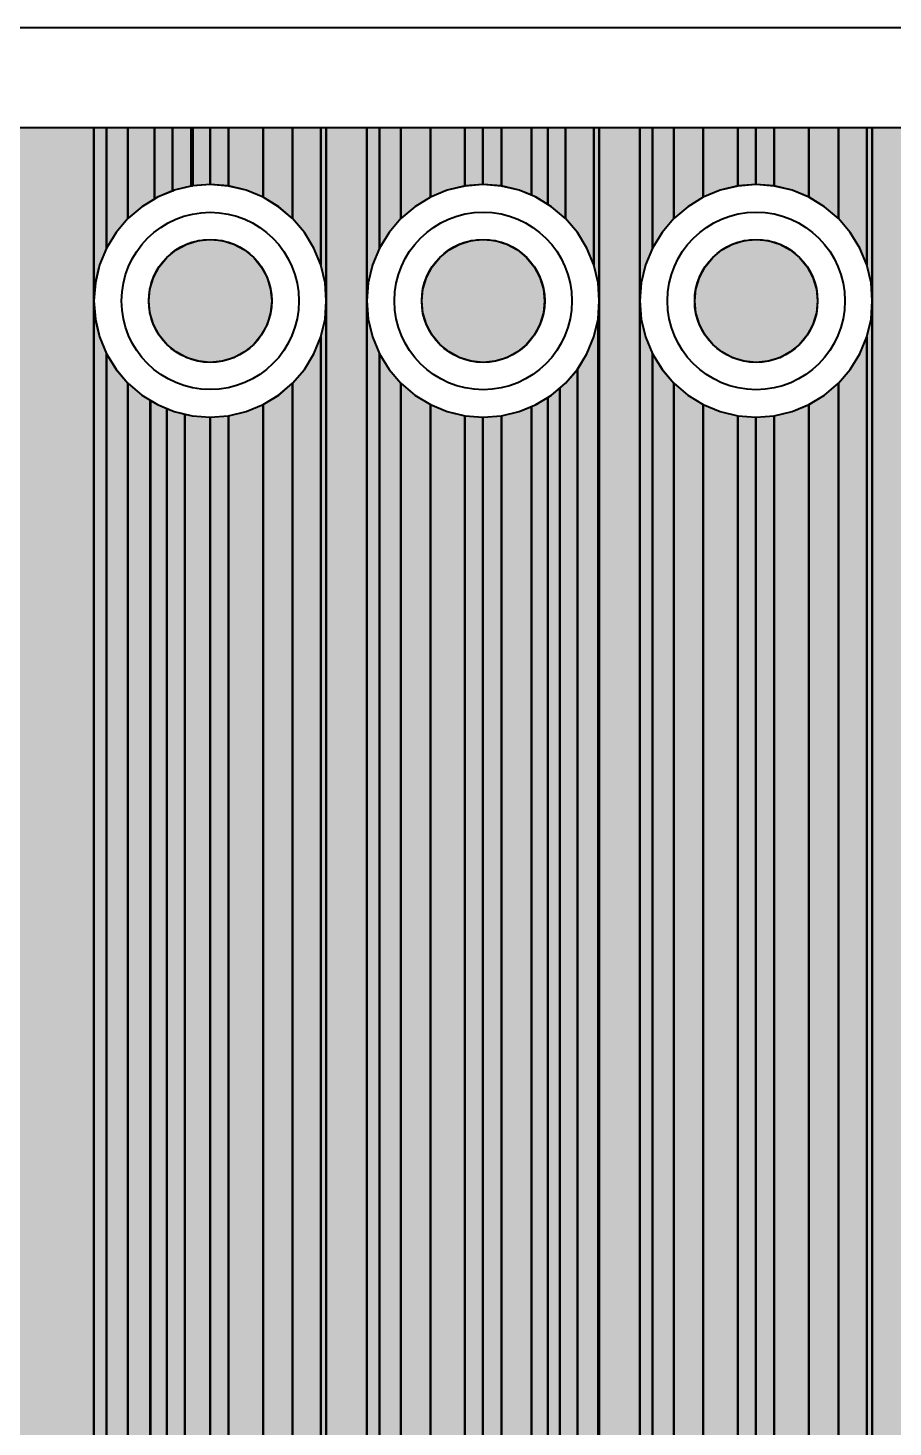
# Model space of a CAD drawing. Header units: millimetres. Extents: x 3 to 111, y 3 to 56.
# Drawn here: x 59.86 to 67.91, y 43 to 56.02 of the extents above; entities that cross this region are included whole.
import ezdxf

# ---------------------------------------------------------------- set-up
doc = ezdxf.new("R2010")
doc.units = ezdxf.units.MM
for name, color, linetype in [('bottom_copper', 7, 'Continuous'), ('bottom_silk', 7, 'Continuous'), ('drill_plated', 7, 'Continuous'), ('outline', 7, 'Continuous'), ('top_copper', 7, 'Continuous'), ('top_silk', 7, 'Continuous')]:
    doc.layers.add(name, color=color, linetype=linetype)

# ---------------------------------------------------------------- blocks, each defined once
blk = doc.blocks.new('Block18705')
at = {"layer": 'bottom_copper', "lineweight": 40}
for points in [[(0, 50.8895), (-0.1694, 50.9028), (-0.1711, 50.9027), (-0.1711, 51.435), (0, 51.435), (0, 50.8895)], [(0.3222, 50.7848), (0.1652, 50.8498), (0, 50.8895), (0, 51.435), (0.3222, 51.435), (0.3222, 50.7848)], [(0.5963, 50.5857), (0.4671, 50.696), (0.3222, 50.7848), (0.3222, 51.435), (0.5963, 51.435), (0.5963, 50.5857)], [(0.8604, 50.1546), (0.7954, 50.3116), (0.7066, 50.4565), (0.5963, 50.5857), (0.5963, 51.435), (0.8604, 51.435), (0.8604, 50.1546)], [(0.9101, 49.82), (0.9001, 49.9894), (0.8604, 50.1546), (0.8604, 51.435), (0.9101, 51.435), (0.9101, 49.82)], [(1.2878, 0), (0.9101, 0), (0.9101, 51.435), (1.2878, 51.435), (1.2878, 0)], [(0.9101, 0), (0.8604, 0), (0.8604, 49.4854), (0.9001, 49.6506), (0.9101, 49.82), (0.9101, 0)], [(0.8604, 0), (0.5963, 0), (0.5963, 49.0543), (0.7066, 49.1835), (0.7954, 49.3284), (0.8604, 49.4854), (0.8604, 0)], [(0.5963, 0), (0.3222, 0), (0.3222, 48.8552), (0.4671, 48.944), (0.5963, 49.0543), (0.5963, 0)], [(0.3222, 0), (0, 0), (0, 48.7505), (0.1652, 48.7902), (0.3222, 48.8552), (0.3222, 0)], [(0, 0), (-0.1711, 0), (-0.1711, 48.7373), (-0.1694, 48.7372), (0, 48.7505), (0, 0)]]:
    blk.add_hatch(color=7, dxfattribs=at).paths.add_polyline_path(points, flags=0)
at = {"layer": 'bottom_copper', "color": 7, "lineweight": 40}
for points in [[(0, 50.8895), (-0.1694, 50.9028), (-0.1711, 50.9027), (-0.1711, 51.435), (0, 51.435), (0, 50.8895)], [(0.3222, 50.7848), (0.1652, 50.8498), (0, 50.8895), (0, 51.435), (0.3222, 51.435), (0.3222, 50.7848)], [(0.5963, 50.5857), (0.4671, 50.696), (0.3222, 50.7848), (0.3222, 51.435), (0.5963, 51.435), (0.5963, 50.5857)], [(0.8604, 50.1546), (0.7954, 50.3116), (0.7066, 50.4565), (0.5963, 50.5857), (0.5963, 51.435), (0.8604, 51.435), (0.8604, 50.1546)], [(0.9101, 49.82), (0.9001, 49.9894), (0.8604, 50.1546), (0.8604, 51.435), (0.9101, 51.435), (0.9101, 49.82)], [(1.2878, 0), (0.9101, 0), (0.9101, 51.435), (1.2878, 51.435), (1.2878, 0)], [(0.9101, 0), (0.8604, 0), (0.8604, 49.4854), (0.9001, 49.6506), (0.9101, 49.82), (0.9101, 0)], [(0.8604, 0), (0.5963, 0), (0.5963, 49.0543), (0.7066, 49.1835), (0.7954, 49.3284), (0.8604, 49.4854), (0.8604, 0)], [(0.5963, 0), (0.3222, 0), (0.3222, 48.8552), (0.4671, 48.944), (0.5963, 49.0543), (0.5963, 0)], [(0.3222, 0), (0, 0), (0, 48.7505), (0.1652, 48.7902), (0.3222, 48.8552), (0.3222, 0)], [(0, 0), (-0.1711, 0), (-0.1711, 48.7373), (-0.1694, 48.7372), (0, 48.7505), (0, 0)]]:
    blk.add_lwpolyline(points, close=True, dxfattribs=at)
blk = doc.blocks.new('Block19108')
at = {"layer": 'bottom_copper', "lineweight": 40}
for points in [[(0, 50.889), (-0.169, 50.903), (-0.171, 50.903), (-0.171, 51.435), (0, 51.435), (0, 50.889)], [(0.279, 50.803), (0.165, 50.85), (0, 50.889), (0, 51.435), (0.279, 51.435), (0.279, 50.803)], [(0.431, 50.718), (0.322, 50.785), (0.279, 50.803), (0.279, 51.435), (0.431, 51.435), (0.431, 50.718)], [(0.596, 50.586), (0.467, 50.696), (0.431, 50.718), (0.431, 51.435), (0.596, 51.435), (0.596, 50.586)], [(0.86, 50.155), (0.795, 50.312), (0.707, 50.457), (0.596, 50.586), (0.596, 51.435), (0.86, 51.435), (0.86, 50.155)], [(0.91, 49.82), (0.9, 49.989), (0.86, 50.155), (0.86, 51.435), (0.91, 51.435), (0.91, 49.82)], [(1.288, 0), (0.91, 0), (0.91, 51.435), (1.288, 51.435), (1.288, 0)], [(1.406, 50.312), (1.341, 50.155), (1.301, 49.989), (1.288, 49.82), (1.288, 51.435), (1.406, 51.435), (1.406, 50.312)], [(1.605, 50.586), (1.495, 50.457), (1.406, 50.312), (1.406, 51.435), (1.605, 51.435), (1.605, 50.586)], [(1.879, 50.785), (1.734, 50.696), (1.605, 50.586), (1.605, 51.435), (1.879, 51.435), (1.879, 50.785)], [(2.201, 50.889), (2.036, 50.85), (1.879, 50.785), (1.879, 51.435), (2.201, 51.435), (2.201, 50.889)], [(2.369, 50.903), (2.201, 50.889), (2.201, 51.435), (2.369, 51.435), (2.369, 50.903)], [(0.91, 0), (0.9, 0), (0.9, 49.651), (0.91, 49.82), (0.91, 0)], [(1.406, 0), (1.288, 0), (1.288, 49.82), (1.301, 49.651), (1.341, 49.485), (1.406, 49.328), (1.406, 0)], [(0.9, 0), (0.707, 0), (0.707, 49.184), (0.795, 49.328), (0.86, 49.485), (0.9, 49.651), (0.9, 0)], [(1.605, 0), (1.406, 0), (1.406, 49.328), (1.495, 49.184), (1.605, 49.054), (1.605, 0)], [(0.707, 0), (0.543, 0), (0.543, 49.009), (0.596, 49.054), (0.707, 49.184), (0.707, 0)], [(0.543, 3.505), (0.538, 3.565), (0.524, 3.623), (0.501, 3.679), (0.47, 3.73), (0.431, 3.775), (0.431, 48.922), (0.467, 48.944), (0.543, 49.009), (0.543, 3.505)], [(1.879, 0), (1.605, 0), (1.605, 49.054), (1.734, 48.944), (1.879, 48.855), (1.879, 0)], [(0.279, 3.869), (0.22, 3.882), (0.161, 3.887), (0.146, 3.886), (0, 3.886), (0, 48.751), (0.165, 48.79), (0.279, 48.837), (0.279, 3.869)], [(0.431, 3.775), (0.385, 3.814), (0.334, 3.845), (0.279, 3.869), (0.279, 48.837), (0.322, 48.855), (0.431, 48.922), (0.431, 3.775)], [(2.201, 0), (1.879, 0), (1.879, 48.855), (2.036, 48.79), (2.201, 48.751), (2.201, 0)], [(0, 3.886), (-0.171, 3.886), (-0.171, 48.737), (-0.169, 48.737), (0, 48.751), (0, 3.886)], [(2.369, 0), (2.201, 0), (2.201, 48.751), (2.369, 48.737), (2.369, 0)]]:
    blk.add_hatch(color=7, dxfattribs=at).paths.add_polyline_path(points, flags=0)
at = {"layer": 'bottom_copper', "color": 7, "lineweight": 40}
for points in [[(0, 50.889), (-0.169, 50.903), (-0.171, 50.903), (-0.171, 51.435), (0, 51.435), (0, 50.889)], [(0.279, 50.803), (0.165, 50.85), (0, 50.889), (0, 51.435), (0.279, 51.435), (0.279, 50.803)], [(0.431, 50.718), (0.322, 50.785), (0.279, 50.803), (0.279, 51.435), (0.431, 51.435), (0.431, 50.718)], [(0.596, 50.586), (0.467, 50.696), (0.431, 50.718), (0.431, 51.435), (0.596, 51.435), (0.596, 50.586)], [(0.86, 50.155), (0.795, 50.312), (0.707, 50.457), (0.596, 50.586), (0.596, 51.435), (0.86, 51.435), (0.86, 50.155)], [(0.91, 49.82), (0.9, 49.989), (0.86, 50.155), (0.86, 51.435), (0.91, 51.435), (0.91, 49.82)], [(1.288, 0), (0.91, 0), (0.91, 51.435), (1.288, 51.435), (1.288, 0)], [(1.406, 50.312), (1.341, 50.155), (1.301, 49.989), (1.288, 49.82), (1.288, 51.435), (1.406, 51.435), (1.406, 50.312)], [(1.605, 50.586), (1.495, 50.457), (1.406, 50.312), (1.406, 51.435), (1.605, 51.435), (1.605, 50.586)], [(1.879, 50.785), (1.734, 50.696), (1.605, 50.586), (1.605, 51.435), (1.879, 51.435), (1.879, 50.785)], [(2.201, 50.889), (2.036, 50.85), (1.879, 50.785), (1.879, 51.435), (2.201, 51.435), (2.201, 50.889)], [(2.369, 50.903), (2.201, 50.889), (2.201, 51.435), (2.369, 51.435), (2.369, 50.903)], [(0.91, 0), (0.9, 0), (0.9, 49.651), (0.91, 49.82), (0.91, 0)], [(1.406, 0), (1.288, 0), (1.288, 49.82), (1.301, 49.651), (1.341, 49.485), (1.406, 49.328), (1.406, 0)], [(0.9, 0), (0.707, 0), (0.707, 49.184), (0.795, 49.328), (0.86, 49.485), (0.9, 49.651), (0.9, 0)], [(1.605, 0), (1.406, 0), (1.406, 49.328), (1.495, 49.184), (1.605, 49.054), (1.605, 0)], [(0.707, 0), (0.543, 0), (0.543, 49.009), (0.596, 49.054), (0.707, 49.184), (0.707, 0)], [(0.543, 3.505), (0.538, 3.565), (0.524, 3.623), (0.501, 3.679), (0.47, 3.73), (0.431, 3.775), (0.431, 48.922), (0.467, 48.944), (0.543, 49.009), (0.543, 3.505)], [(1.879, 0), (1.605, 0), (1.605, 49.054), (1.734, 48.944), (1.879, 48.855), (1.879, 0)], [(0.279, 3.869), (0.22, 3.882), (0.161, 3.887), (0.146, 3.886), (0, 3.886), (0, 48.751), (0.165, 48.79), (0.279, 48.837), (0.279, 3.869)], [(0.431, 3.775), (0.385, 3.814), (0.334, 3.845), (0.279, 3.869), (0.279, 48.837), (0.322, 48.855), (0.431, 48.922), (0.431, 3.775)], [(2.201, 0), (1.879, 0), (1.879, 48.855), (2.036, 48.79), (2.201, 48.751), (2.201, 0)], [(0, 3.886), (-0.171, 3.886), (-0.171, 48.737), (-0.169, 48.737), (0, 48.751), (0, 3.886)], [(2.369, 0), (2.201, 0), (2.201, 48.751), (2.369, 48.737), (2.369, 0)]]:
    blk.add_lwpolyline(points, close=True, dxfattribs=at)
blk = doc.blocks.new('Block19367')
at = {"layer": 'bottom_copper', "lineweight": 40}
for points in [[(0, 47.0035), (-0.1694, 47.0168), (-0.1711, 47.0167), (-0.1711, 47.549), (0, 47.549), (0, 47.0035)], [(0.3222, 46.8988), (0.1652, 46.9638), (0, 47.0035), (0, 47.549), (0.3222, 47.549), (0.3222, 46.8988)], [(0.5963, 46.6997), (0.4671, 46.81), (0.3222, 46.8988), (0.3222, 47.549), (0.5963, 47.549), (0.5963, 46.6997)], [(0.8604, 46.2686), (0.7954, 46.4256), (0.7066, 46.5705), (0.5963, 46.6997), (0.5963, 47.549), (0.8604, 47.549), (0.8604, 46.2686)], [(0.9101, 45.934), (0.9001, 46.1034), (0.8604, 46.2686), (0.8604, 47.549), (0.9101, 47.549), (0.9101, 45.934)], [(1.2878, 0), (0.9101, 0), (0.9101, 47.549), (1.2878, 47.549), (1.2878, 0)], [(1.4058, 46.4256), (1.3408, 46.2686), (1.3011, 46.1034), (1.2878, 45.934), (1.2878, 47.549), (1.4058, 47.549), (1.4058, 46.4256)], [(1.6049, 46.6997), (1.4946, 46.5705), (1.4058, 46.4256), (1.4058, 47.549), (1.6049, 47.549), (1.6049, 46.6997)], [(1.879, 46.8988), (1.7341, 46.81), (1.6049, 46.6997), (1.6049, 47.549), (1.879, 47.549), (1.879, 46.8988)], [(2.2012, 47.0035), (2.036, 46.9638), (1.879, 46.8988), (1.879, 47.549), (2.2012, 47.549), (2.2012, 47.0035)], [(2.3689, 47.0167), (2.2012, 47.0035), (2.2012, 47.549), (2.3689, 47.549), (2.3689, 47.0167)], [(0.9101, 0), (0.8604, 0), (0.8604, 45.5994), (0.9001, 45.7646), (0.9101, 45.934), (0.9101, 0)], [(1.4058, 0), (1.2878, 0), (1.2878, 45.934), (1.3011, 45.7646), (1.3408, 45.5994), (1.4058, 45.4424), (1.4058, 0)], [(0.8604, 0), (0.5963, 0), (0.5963, 45.1683), (0.7066, 45.2975), (0.7954, 45.4424), (0.8604, 45.5994), (0.8604, 0)], [(1.6049, 0), (1.4058, 0), (1.4058, 45.4424), (1.4946, 45.2975), (1.6049, 45.1683), (1.6049, 0)], [(0.5963, 0), (0.3222, 0), (0.3222, 44.9692), (0.4671, 45.058), (0.5963, 45.1683), (0.5963, 0)], [(1.879, 0), (1.6049, 0), (1.6049, 45.1683), (1.7341, 45.058), (1.879, 44.9692), (1.879, 0)], [(0.3222, 0), (0, 0), (0, 44.8645), (0.1652, 44.9042), (0.3222, 44.9692), (0.3222, 0)], [(2.2012, 0), (1.879, 0), (1.879, 44.9692), (2.036, 44.9042), (2.2012, 44.8645), (2.2012, 0)], [(0, 0), (-0.1711, 0), (-0.1711, 44.8513), (-0.1694, 44.8512), (0, 44.8645), (0, 0)], [(2.3689, 0), (2.2012, 0), (2.2012, 44.8645), (2.3689, 44.8513), (2.3689, 0)]]:
    blk.add_hatch(color=7, dxfattribs=at).paths.add_polyline_path(points, flags=0)
at = {"layer": 'bottom_copper', "color": 7, "lineweight": 40}
for points in [[(0, 47.0035), (-0.1694, 47.0168), (-0.1711, 47.0167), (-0.1711, 47.549), (0, 47.549), (0, 47.0035)], [(0.3222, 46.8988), (0.1652, 46.9638), (0, 47.0035), (0, 47.549), (0.3222, 47.549), (0.3222, 46.8988)], [(0.5963, 46.6997), (0.4671, 46.81), (0.3222, 46.8988), (0.3222, 47.549), (0.5963, 47.549), (0.5963, 46.6997)], [(0.8604, 46.2686), (0.7954, 46.4256), (0.7066, 46.5705), (0.5963, 46.6997), (0.5963, 47.549), (0.8604, 47.549), (0.8604, 46.2686)], [(0.9101, 45.934), (0.9001, 46.1034), (0.8604, 46.2686), (0.8604, 47.549), (0.9101, 47.549), (0.9101, 45.934)], [(1.2878, 0), (0.9101, 0), (0.9101, 47.549), (1.2878, 47.549), (1.2878, 0)], [(1.4058, 46.4256), (1.3408, 46.2686), (1.3011, 46.1034), (1.2878, 45.934), (1.2878, 47.549), (1.4058, 47.549), (1.4058, 46.4256)], [(1.6049, 46.6997), (1.4946, 46.5705), (1.4058, 46.4256), (1.4058, 47.549), (1.6049, 47.549), (1.6049, 46.6997)], [(1.879, 46.8988), (1.7341, 46.81), (1.6049, 46.6997), (1.6049, 47.549), (1.879, 47.549), (1.879, 46.8988)], [(2.2012, 47.0035), (2.036, 46.9638), (1.879, 46.8988), (1.879, 47.549), (2.2012, 47.549), (2.2012, 47.0035)], [(2.3689, 47.0167), (2.2012, 47.0035), (2.2012, 47.549), (2.3689, 47.549), (2.3689, 47.0167)], [(0.9101, 0), (0.8604, 0), (0.8604, 45.5994), (0.9001, 45.7646), (0.9101, 45.934), (0.9101, 0)], [(1.4058, 0), (1.2878, 0), (1.2878, 45.934), (1.3011, 45.7646), (1.3408, 45.5994), (1.4058, 45.4424), (1.4058, 0)], [(0.8604, 0), (0.5963, 0), (0.5963, 45.1683), (0.7066, 45.2975), (0.7954, 45.4424), (0.8604, 45.5994), (0.8604, 0)], [(1.6049, 0), (1.4058, 0), (1.4058, 45.4424), (1.4946, 45.2975), (1.6049, 45.1683), (1.6049, 0)], [(0.5963, 0), (0.3222, 0), (0.3222, 44.9692), (0.4671, 45.058), (0.5963, 45.1683), (0.5963, 0)], [(1.879, 0), (1.6049, 0), (1.6049, 45.1683), (1.7341, 45.058), (1.879, 44.9692), (1.879, 0)], [(0.3222, 0), (0, 0), (0, 44.8645), (0.1652, 44.9042), (0.3222, 44.9692), (0.3222, 0)], [(2.2012, 0), (1.879, 0), (1.879, 44.9692), (2.036, 44.9042), (2.2012, 44.8645), (2.2012, 0)], [(0, 0), (-0.1711, 0), (-0.1711, 44.8513), (-0.1694, 44.8512), (0, 44.8645), (0, 0)], [(2.3689, 0), (2.2012, 0), (2.2012, 44.8645), (2.3689, 44.8513), (2.3689, 0)]]:
    blk.add_lwpolyline(points, close=True, dxfattribs=at)
blk = doc.blocks.new('Block19760')
at = {"layer": 'bottom_copper', "lineweight": 40}
for points in [[(15.91, 0), (1.52, 0), (1.52, 51.435), (15.91, 51.435), (15.91, 0)], [(16.028, 50.312), (15.963, 50.155), (15.924, 49.989), (15.91, 49.82), (15.91, 51.435), (16.028, 51.435), (16.028, 50.312)], [(16.227, 50.586), (16.117, 50.457), (16.028, 50.312), (16.028, 51.435), (16.227, 51.435), (16.227, 50.586)], [(16.474, 50.768), (16.357, 50.696), (16.227, 50.586), (16.227, 51.435), (16.474, 51.435), (16.474, 50.768)], [(16.642, 50.843), (16.501, 50.785), (16.474, 50.768), (16.474, 51.435), (16.642, 51.435), (16.642, 50.843)], [(16.815, 50.887), (16.658, 50.85), (16.642, 50.843), (16.642, 51.435), (16.815, 51.435), (16.815, 50.887)], [(16.83, 50.89), (16.824, 50.889), (16.815, 50.887), (16.815, 51.435), (16.83, 51.435), (16.83, 50.89)], [(16.991, 50.903), (16.83, 50.89), (16.83, 51.435), (16.991, 51.435), (16.991, 50.903)], [(16.028, 0), (15.91, 0), (15.91, 49.82), (15.924, 49.651), (15.963, 49.485), (16.028, 49.328), (16.028, 0)], [(16.227, 0), (16.028, 0), (16.028, 49.328), (16.117, 49.184), (16.227, 49.054), (16.227, 0)], [(16.433, 0), (16.227, 0), (16.227, 49.054), (16.357, 48.944), (16.433, 48.897), (16.433, 0)], [(16.438, 3.565), (16.433, 3.505), (16.433, 48.897), (16.438, 48.894), (16.438, 3.565)], [(16.59, 3.814), (16.545, 3.775), (16.506, 3.73), (16.474, 3.679), (16.451, 3.623), (16.438, 3.565), (16.438, 48.894), (16.501, 48.855), (16.59, 48.818), (16.59, 3.814)], [(16.755, 3.882), (16.697, 3.869), (16.642, 3.845), (16.59, 3.814), (16.59, 48.818), (16.658, 48.79), (16.755, 48.767), (16.755, 3.882)], [(16.991, 3.886), (16.83, 3.886), (16.815, 3.887), (16.755, 3.882), (16.755, 48.767), (16.824, 48.751), (16.991, 48.737), (16.991, 3.886)]]:
    blk.add_hatch(color=7, dxfattribs=at).paths.add_polyline_path(points, flags=0)
at = {"layer": 'bottom_copper', "color": 7, "lineweight": 40}
for points in [[(15.91, 0), (1.52, 0), (1.52, 51.435), (15.91, 51.435), (15.91, 0)], [(16.028, 50.312), (15.963, 50.155), (15.924, 49.989), (15.91, 49.82), (15.91, 51.435), (16.028, 51.435), (16.028, 50.312)], [(16.227, 50.586), (16.117, 50.457), (16.028, 50.312), (16.028, 51.435), (16.227, 51.435), (16.227, 50.586)], [(16.474, 50.768), (16.357, 50.696), (16.227, 50.586), (16.227, 51.435), (16.474, 51.435), (16.474, 50.768)], [(16.642, 50.843), (16.501, 50.785), (16.474, 50.768), (16.474, 51.435), (16.642, 51.435), (16.642, 50.843)], [(16.815, 50.887), (16.658, 50.85), (16.642, 50.843), (16.642, 51.435), (16.815, 51.435), (16.815, 50.887)], [(16.83, 50.89), (16.824, 50.889), (16.815, 50.887), (16.815, 51.435), (16.83, 51.435), (16.83, 50.89)], [(16.991, 50.903), (16.83, 50.89), (16.83, 51.435), (16.991, 51.435), (16.991, 50.903)], [(16.028, 0), (15.91, 0), (15.91, 49.82), (15.924, 49.651), (15.963, 49.485), (16.028, 49.328), (16.028, 0)], [(16.227, 0), (16.028, 0), (16.028, 49.328), (16.117, 49.184), (16.227, 49.054), (16.227, 0)], [(16.433, 0), (16.227, 0), (16.227, 49.054), (16.357, 48.944), (16.433, 48.897), (16.433, 0)], [(16.438, 3.565), (16.433, 3.505), (16.433, 48.897), (16.438, 48.894), (16.438, 3.565)], [(16.59, 3.814), (16.545, 3.775), (16.506, 3.73), (16.474, 3.679), (16.451, 3.623), (16.438, 3.565), (16.438, 48.894), (16.501, 48.855), (16.59, 48.818), (16.59, 3.814)], [(16.755, 3.882), (16.697, 3.869), (16.642, 3.845), (16.59, 3.814), (16.59, 48.818), (16.658, 48.79), (16.755, 48.767), (16.755, 3.882)], [(16.991, 3.886), (16.83, 3.886), (16.815, 3.887), (16.755, 3.882), (16.755, 48.767), (16.824, 48.751), (16.991, 48.737), (16.991, 3.886)]]:
    blk.add_lwpolyline(points, close=True, dxfattribs=at)

msp = doc.modelspace()

# ---------------------------------------------------------------- hatches: boundary and pattern name
at = {"layer": 'bottom_copper', "lineweight": 40}
for points in [[(62.115, 53.369), (62.082, 53.261), (62.029, 53.162), (61.958, 53.076), (61.872, 53.005), (61.773, 52.952), (61.665, 52.919), (61.554, 52.908), (61.443, 52.919), (61.335, 52.952), (61.236, 53.005), (61.15, 53.076), (61.079, 53.162), (61.026, 53.261), (60.993, 53.369), (60.983, 53.48), (60.993, 53.591), (61.026, 53.699), (61.079, 53.798), (61.15, 53.884), (61.236, 53.955), (61.335, 54.008), (61.443, 54.041), (61.554, 54.051), (61.665, 54.041), (61.773, 54.008), (61.872, 53.955), (61.958, 53.884), (62.029, 53.798), (62.082, 53.699), (62.115, 53.591), (62.126, 53.48), (62.115, 53.369)], [(64.655, 53.369), (64.622, 53.261), (64.569, 53.162), (64.498, 53.076), (64.412, 53.005), (64.313, 52.952), (64.205, 52.919), (64.094, 52.908), (63.983, 52.919), (63.875, 52.952), (63.776, 53.005), (63.69, 53.076), (63.619, 53.162), (63.566, 53.261), (63.533, 53.369), (63.522, 53.48), (63.533, 53.591), (63.566, 53.699), (63.619, 53.798), (63.69, 53.884), (63.776, 53.955), (63.875, 54.008), (63.983, 54.041), (64.094, 54.051), (64.205, 54.041), (64.313, 54.008), (64.412, 53.955), (64.498, 53.884), (64.569, 53.798), (64.622, 53.699), (64.655, 53.591), (64.665, 53.48), (64.655, 53.369)], [(67.195, 53.369), (67.162, 53.261), (67.109, 53.162), (67.038, 53.076), (66.952, 53.005), (66.853, 52.952), (66.745, 52.919), (66.634, 52.908), (66.523, 52.919), (66.415, 52.952), (66.316, 53.005), (66.23, 53.076), (66.159, 53.162), (66.106, 53.261), (66.073, 53.369), (66.062, 53.48), (66.073, 53.591), (66.106, 53.699), (66.159, 53.798), (66.23, 53.884), (66.316, 53.955), (66.415, 54.008), (66.523, 54.041), (66.634, 54.051), (66.745, 54.041), (66.853, 54.008), (66.952, 53.955), (67.038, 53.884), (67.109, 53.798), (67.162, 53.699), (67.195, 53.591), (67.206, 53.48), (67.195, 53.369)]]:
    msp.add_hatch(color=7, dxfattribs=at).paths.add_polyline_path(points, flags=0)
at = {"layer": 'drill_plated', "lineweight": 40}
for points in [[(62.115, 53.369), (62.082, 53.261), (62.029, 53.162), (61.958, 53.076), (61.872, 53.005), (61.773, 52.952), (61.665, 52.919), (61.554, 52.908), (61.443, 52.919), (61.335, 52.952), (61.236, 53.005), (61.15, 53.076), (61.079, 53.162), (61.026, 53.261), (60.993, 53.369), (60.983, 53.48), (60.993, 53.591), (61.026, 53.699), (61.079, 53.798), (61.15, 53.884), (61.236, 53.955), (61.335, 54.008), (61.443, 54.041), (61.554, 54.051), (61.665, 54.041), (61.773, 54.008), (61.872, 53.955), (61.958, 53.884), (62.029, 53.798), (62.082, 53.699), (62.115, 53.591), (62.126, 53.48), (62.115, 53.369)], [(64.655, 53.369), (64.622, 53.261), (64.569, 53.162), (64.498, 53.076), (64.412, 53.005), (64.313, 52.952), (64.205, 52.919), (64.094, 52.908), (63.983, 52.919), (63.875, 52.952), (63.776, 53.005), (63.69, 53.076), (63.619, 53.162), (63.566, 53.261), (63.533, 53.369), (63.522, 53.48), (63.533, 53.591), (63.566, 53.699), (63.619, 53.798), (63.69, 53.884), (63.776, 53.955), (63.875, 54.008), (63.983, 54.041), (64.094, 54.051), (64.205, 54.041), (64.313, 54.008), (64.412, 53.955), (64.498, 53.884), (64.569, 53.798), (64.622, 53.699), (64.655, 53.591), (64.665, 53.48), (64.655, 53.369)], [(67.195, 53.369), (67.162, 53.261), (67.109, 53.162), (67.038, 53.076), (66.952, 53.005), (66.853, 52.952), (66.745, 52.919), (66.634, 52.908), (66.523, 52.919), (66.415, 52.952), (66.316, 53.005), (66.23, 53.076), (66.159, 53.162), (66.106, 53.261), (66.073, 53.369), (66.062, 53.48), (66.073, 53.591), (66.106, 53.699), (66.159, 53.798), (66.23, 53.884), (66.316, 53.955), (66.415, 54.008), (66.523, 54.041), (66.634, 54.051), (66.745, 54.041), (66.853, 54.008), (66.952, 53.955), (67.038, 53.884), (67.109, 53.798), (67.162, 53.699), (67.195, 53.591), (67.206, 53.48), (67.195, 53.369)]]:
    msp.add_hatch(color=7, dxfattribs=at).paths.add_polyline_path(points, flags=0)
at = {"layer": 'top_copper', "lineweight": 40}
for points in [[(62.115, 53.369), (62.082, 53.261), (62.029, 53.162), (61.958, 53.076), (61.872, 53.005), (61.773, 52.952), (61.665, 52.919), (61.554, 52.908), (61.443, 52.919), (61.335, 52.952), (61.236, 53.005), (61.15, 53.076), (61.079, 53.162), (61.026, 53.261), (60.993, 53.369), (60.983, 53.48), (60.993, 53.591), (61.026, 53.699), (61.079, 53.798), (61.15, 53.884), (61.236, 53.955), (61.335, 54.008), (61.443, 54.041), (61.554, 54.051), (61.665, 54.041), (61.773, 54.008), (61.872, 53.955), (61.958, 53.884), (62.029, 53.798), (62.082, 53.699), (62.115, 53.591), (62.126, 53.48), (62.115, 53.369)], [(64.655, 53.369), (64.622, 53.261), (64.569, 53.162), (64.498, 53.076), (64.412, 53.005), (64.313, 52.952), (64.205, 52.919), (64.094, 52.908), (63.983, 52.919), (63.875, 52.952), (63.776, 53.005), (63.69, 53.076), (63.619, 53.162), (63.566, 53.261), (63.533, 53.369), (63.522, 53.48), (63.533, 53.591), (63.566, 53.699), (63.619, 53.798), (63.69, 53.884), (63.776, 53.955), (63.875, 54.008), (63.983, 54.041), (64.094, 54.051), (64.205, 54.041), (64.313, 54.008), (64.412, 53.955), (64.498, 53.884), (64.569, 53.798), (64.622, 53.699), (64.655, 53.591), (64.665, 53.48), (64.655, 53.369)], [(67.195, 53.369), (67.162, 53.261), (67.109, 53.162), (67.038, 53.076), (66.952, 53.005), (66.853, 52.952), (66.745, 52.919), (66.634, 52.908), (66.523, 52.919), (66.415, 52.952), (66.316, 53.005), (66.23, 53.076), (66.159, 53.162), (66.106, 53.261), (66.073, 53.369), (66.062, 53.48), (66.073, 53.591), (66.106, 53.699), (66.159, 53.798), (66.23, 53.884), (66.316, 53.955), (66.415, 54.008), (66.523, 54.041), (66.634, 54.051), (66.745, 54.041), (66.853, 54.008), (66.952, 53.955), (67.038, 53.884), (67.109, 53.798), (67.162, 53.699), (67.195, 53.591), (67.206, 53.48), (67.195, 53.369)]]:
    msp.add_hatch(color=7, dxfattribs=at).paths.add_polyline_path(points, flags=0)

# ---------------------------------------------------------------- linework, layer by layer
at = {"layer": 'bottom_copper', "color": 7, "lineweight": 40}
for p, q in [((44.275, 55.095), (61.552, 55.095)), ((61.552, 54.563), (61.552, 55.095)), ((61.552, 55.095), (64.092, 55.095)), ((61.552, 55.095), (61.552, 54.563)), ((64.092, 54.563), (64.092, 55.095)), ((64.092, 55.095), (66.632, 55.095)), ((64.092, 55.095), (64.092, 54.563)), ((66.632, 54.563), (66.632, 55.095)), ((66.632, 55.095), (68.299, 55.095)), ((66.632, 55.095), (66.632, 54.563)), ((61.385, 54.55), (61.219, 54.51)), ((61.552, 54.563), (61.385, 54.55)), ((61.554, 54.563), (61.552, 54.563)), ((61.723, 54.55), (61.554, 54.563)), ((61.889, 54.51), (61.723, 54.55)), ((63.925, 54.55), (63.759, 54.51)), ((64.092, 54.563), (63.925, 54.55)), ((64.094, 54.563), (64.092, 54.563)), ((64.263, 54.55), (64.094, 54.563)), ((64.429, 54.51), (64.263, 54.55)), ((66.465, 54.55), (66.299, 54.51)), ((66.632, 54.563), (66.465, 54.55)), ((66.634, 54.563), (66.632, 54.563)), ((66.803, 54.55), (66.634, 54.563)), ((66.969, 54.51), (66.803, 54.55)), ((61.062, 54.445), (60.917, 54.356)), ((61.219, 54.51), (61.062, 54.445)), ((62.046, 54.445), (61.889, 54.51)), ((62.191, 54.356), (62.046, 54.445)), ((63.602, 54.445), (63.458, 54.356)), ((63.759, 54.51), (63.602, 54.445)), ((64.586, 54.445), (64.429, 54.51)), ((64.731, 54.356), (64.586, 54.445)), ((66.142, 54.445), (65.998, 54.356)), ((66.299, 54.51), (66.142, 54.445)), ((67.126, 54.445), (66.969, 54.51)), ((67.27, 54.356), (67.126, 54.445)), ((60.917, 54.356), (60.788, 54.246)), ((62.32, 54.246), (62.191, 54.356)), ((63.458, 54.356), (63.328, 54.246)), ((64.86, 54.246), (64.731, 54.356)), ((65.998, 54.356), (65.868, 54.246)), ((67.4, 54.246), (67.27, 54.356)), ((60.788, 54.246), (60.678, 54.117)), ((62.43, 54.117), (62.32, 54.246)), ((63.328, 54.246), (63.218, 54.117)), ((64.97, 54.117), (64.86, 54.246)), ((65.868, 54.246), (65.758, 54.117)), ((67.51, 54.117), (67.4, 54.246)), ((60.678, 54.117), (60.589, 53.972)), ((62.519, 53.972), (62.43, 54.117)), ((63.218, 54.117), (63.129, 53.972)), ((65.059, 53.972), (64.97, 54.117)), ((65.758, 54.117), (65.669, 53.972)), ((67.599, 53.972), (67.51, 54.117)), ((60.589, 53.972), (60.524, 53.815)), ((62.584, 53.815), (62.519, 53.972)), ((63.129, 53.972), (63.064, 53.815)), ((65.124, 53.815), (65.059, 53.972)), ((65.669, 53.972), (65.604, 53.815)), ((67.664, 53.815), (67.599, 53.972)), ((60.524, 53.815), (60.484, 53.649)), ((62.623, 53.649), (62.584, 53.815)), ((63.064, 53.815), (63.025, 53.649)), ((65.163, 53.649), (65.124, 53.815)), ((65.604, 53.815), (65.564, 53.649)), ((67.704, 53.649), (67.664, 53.815)), ((60.484, 53.649), (60.471, 53.48)), ((62.633, 53.48), (62.623, 53.649)), ((63.025, 53.649), (63.011, 53.48)), ((65.174, 53.48), (65.163, 53.649)), ((65.564, 53.649), (65.551, 53.48)), ((67.713, 53.48), (67.704, 53.649)), ((60.471, 53.48), (60.484, 53.311)), ((62.623, 53.311), (62.633, 53.48)), ((63.011, 53.48), (63.025, 53.311)), ((65.163, 53.311), (65.174, 53.48)), ((65.551, 53.48), (65.564, 53.311)), ((67.704, 53.311), (67.713, 53.48)), ((60.484, 53.311), (60.524, 53.145)), ((62.584, 53.145), (62.623, 53.311)), ((63.025, 53.311), (63.064, 53.145)), ((65.124, 53.145), (65.163, 53.311)), ((65.564, 53.311), (65.604, 53.145)), ((67.664, 53.145), (67.704, 53.311)), ((60.524, 53.145), (60.589, 52.988)), ((62.519, 52.988), (62.584, 53.145)), ((63.064, 53.145), (63.129, 52.988)), ((65.059, 52.988), (65.124, 53.145)), ((65.604, 53.145), (65.669, 52.988)), ((67.599, 52.988), (67.664, 53.145)), ((60.589, 52.988), (60.678, 52.843)), ((62.43, 52.843), (62.519, 52.988)), ((63.129, 52.988), (63.218, 52.843)), ((64.97, 52.843), (65.059, 52.988)), ((65.669, 52.988), (65.758, 52.843)), ((67.51, 52.843), (67.599, 52.988)), ((60.678, 52.843), (60.788, 52.714)), ((62.32, 52.714), (62.43, 52.843)), ((63.218, 52.843), (63.328, 52.714)), ((64.86, 52.714), (64.97, 52.843)), ((65.758, 52.843), (65.868, 52.714)), ((67.4, 52.714), (67.51, 52.843)), ((60.788, 52.714), (60.917, 52.604)), ((60.917, 52.604), (61.062, 52.515)), ((62.046, 52.515), (62.191, 52.604)), ((62.191, 52.604), (62.32, 52.714)), ((63.328, 52.714), (63.458, 52.604)), ((63.458, 52.604), (63.602, 52.515)), ((64.586, 52.515), (64.731, 52.604)), ((64.731, 52.604), (64.86, 52.714)), ((65.868, 52.714), (65.998, 52.604)), ((65.998, 52.604), (66.142, 52.515)), ((67.126, 52.515), (67.27, 52.604)), ((67.27, 52.604), (67.4, 52.714)), ((61.062, 52.515), (61.219, 52.45)), ((61.889, 52.45), (62.046, 52.515)), ((63.602, 52.515), (63.759, 52.45)), ((64.429, 52.45), (64.586, 52.515)), ((66.142, 52.515), (66.299, 52.45)), ((66.969, 52.45), (67.126, 52.515)), ((61.219, 52.45), (61.385, 52.41)), ((61.385, 52.41), (61.552, 52.397)), ((61.552, 7.546), (61.552, 52.397)), ((61.552, 52.397), (61.554, 52.397)), ((61.552, 52.397), (61.552, 7.546)), ((61.554, 52.397), (61.723, 52.41)), ((61.723, 52.41), (61.889, 52.45)), ((63.759, 52.45), (63.925, 52.41)), ((63.925, 52.41), (64.092, 52.397)), ((64.092, 7.546), (64.092, 52.397)), ((64.092, 52.397), (64.094, 52.397)), ((64.092, 52.397), (64.092, 7.546)), ((64.094, 52.397), (64.263, 52.41)), ((64.263, 52.41), (64.429, 52.45)), ((66.299, 52.45), (66.465, 52.41)), ((66.465, 52.41), (66.632, 52.397)), ((66.632, 3.66), (66.632, 52.397)), ((66.632, 52.397), (66.634, 52.397)), ((66.632, 52.397), (66.632, 3.66)), ((66.634, 52.397), (66.803, 52.41)), ((66.803, 52.41), (66.969, 52.45))]:
    msp.add_line(p, q, dxfattribs=at)
for points in [[(62.115, 53.369), (62.082, 53.261), (62.029, 53.162), (61.958, 53.076), (61.872, 53.005), (61.773, 52.952), (61.665, 52.919), (61.554, 52.908), (61.443, 52.919), (61.335, 52.952), (61.236, 53.005), (61.15, 53.076), (61.079, 53.162), (61.026, 53.261), (60.993, 53.369), (60.983, 53.48), (60.993, 53.591), (61.026, 53.699), (61.079, 53.798), (61.15, 53.884), (61.236, 53.955), (61.335, 54.008), (61.443, 54.041), (61.554, 54.051), (61.665, 54.041), (61.773, 54.008), (61.872, 53.955), (61.958, 53.884), (62.029, 53.798), (62.082, 53.699), (62.115, 53.591), (62.126, 53.48), (62.115, 53.369)], [(64.655, 53.369), (64.622, 53.261), (64.569, 53.162), (64.498, 53.076), (64.412, 53.005), (64.313, 52.952), (64.205, 52.919), (64.094, 52.908), (63.983, 52.919), (63.875, 52.952), (63.776, 53.005), (63.69, 53.076), (63.619, 53.162), (63.566, 53.261), (63.533, 53.369), (63.522, 53.48), (63.533, 53.591), (63.566, 53.699), (63.619, 53.798), (63.69, 53.884), (63.776, 53.955), (63.875, 54.008), (63.983, 54.041), (64.094, 54.051), (64.205, 54.041), (64.313, 54.008), (64.412, 53.955), (64.498, 53.884), (64.569, 53.798), (64.622, 53.699), (64.655, 53.591), (64.665, 53.48), (64.655, 53.369)], [(67.195, 53.369), (67.162, 53.261), (67.109, 53.162), (67.038, 53.076), (66.952, 53.005), (66.853, 52.952), (66.745, 52.919), (66.634, 52.908), (66.523, 52.919), (66.415, 52.952), (66.316, 53.005), (66.23, 53.076), (66.159, 53.162), (66.106, 53.261), (66.073, 53.369), (66.062, 53.48), (66.073, 53.591), (66.106, 53.699), (66.159, 53.798), (66.23, 53.884), (66.316, 53.955), (66.415, 54.008), (66.523, 54.041), (66.634, 54.051), (66.745, 54.041), (66.853, 54.008), (66.952, 53.955), (67.038, 53.884), (67.109, 53.798), (67.162, 53.699), (67.195, 53.591), (67.206, 53.48), (67.195, 53.369)]]:
    msp.add_lwpolyline(points, close=True, dxfattribs=at)
for centre, major_axis in [((61.554, 53.48), (0.825, 0)), ((64.094, 53.48), (0.826, 0)), ((66.634, 53.48), (0.826, 0)), ((61.554, 53.48), (0.572, 0)), ((64.094, 53.48), (0.572, 0)), ((66.634, 53.48), (0.572, 0))]:
    msp.add_ellipse(centre, major_axis=major_axis, ratio=1, dxfattribs=at)
at = {"layer": 'bottom_silk', "color": 7, "lineweight": 40}
msp.add_line((111.338, 56.02), (3.388, 56.02), dxfattribs=at)
at = {"layer": 'drill_plated', "color": 7, "lineweight": 40}
for points in [[(62.115, 53.369), (62.082, 53.261), (62.029, 53.162), (61.958, 53.076), (61.872, 53.005), (61.773, 52.952), (61.665, 52.919), (61.554, 52.908), (61.443, 52.919), (61.335, 52.952), (61.236, 53.005), (61.15, 53.076), (61.079, 53.162), (61.026, 53.261), (60.993, 53.369), (60.983, 53.48), (60.993, 53.591), (61.026, 53.699), (61.079, 53.798), (61.15, 53.884), (61.236, 53.955), (61.335, 54.008), (61.443, 54.041), (61.554, 54.051), (61.665, 54.041), (61.773, 54.008), (61.872, 53.955), (61.958, 53.884), (62.029, 53.798), (62.082, 53.699), (62.115, 53.591), (62.126, 53.48), (62.115, 53.369)], [(64.655, 53.369), (64.622, 53.261), (64.569, 53.162), (64.498, 53.076), (64.412, 53.005), (64.313, 52.952), (64.205, 52.919), (64.094, 52.908), (63.983, 52.919), (63.875, 52.952), (63.776, 53.005), (63.69, 53.076), (63.619, 53.162), (63.566, 53.261), (63.533, 53.369), (63.522, 53.48), (63.533, 53.591), (63.566, 53.699), (63.619, 53.798), (63.69, 53.884), (63.776, 53.955), (63.875, 54.008), (63.983, 54.041), (64.094, 54.051), (64.205, 54.041), (64.313, 54.008), (64.412, 53.955), (64.498, 53.884), (64.569, 53.798), (64.622, 53.699), (64.655, 53.591), (64.665, 53.48), (64.655, 53.369)], [(67.195, 53.369), (67.162, 53.261), (67.109, 53.162), (67.038, 53.076), (66.952, 53.005), (66.853, 52.952), (66.745, 52.919), (66.634, 52.908), (66.523, 52.919), (66.415, 52.952), (66.316, 53.005), (66.23, 53.076), (66.159, 53.162), (66.106, 53.261), (66.073, 53.369), (66.062, 53.48), (66.073, 53.591), (66.106, 53.699), (66.159, 53.798), (66.23, 53.884), (66.316, 53.955), (66.415, 54.008), (66.523, 54.041), (66.634, 54.051), (66.745, 54.041), (66.853, 54.008), (66.952, 53.955), (67.038, 53.884), (67.109, 53.798), (67.162, 53.699), (67.195, 53.591), (67.206, 53.48), (67.195, 53.369)]]:
    msp.add_lwpolyline(points, close=True, dxfattribs=at)
for centre in [(61.554, 53.48), (64.094, 53.48), (66.634, 53.48)]:
    msp.add_ellipse(centre, major_axis=(0.572, 0), ratio=1, dxfattribs=at)
at = {"layer": 'outline', "color": 7, "lineweight": 40}
msp.add_line((111.338, 56.02), (3.388, 56.02), dxfattribs=at)
at = {"layer": 'top_copper', "color": 7, "lineweight": 40}
for points in [[(62.115, 53.369), (62.082, 53.261), (62.029, 53.162), (61.958, 53.076), (61.872, 53.005), (61.773, 52.952), (61.665, 52.919), (61.554, 52.908), (61.443, 52.919), (61.335, 52.952), (61.236, 53.005), (61.15, 53.076), (61.079, 53.162), (61.026, 53.261), (60.993, 53.369), (60.983, 53.48), (60.993, 53.591), (61.026, 53.699), (61.079, 53.798), (61.15, 53.884), (61.236, 53.955), (61.335, 54.008), (61.443, 54.041), (61.554, 54.051), (61.665, 54.041), (61.773, 54.008), (61.872, 53.955), (61.958, 53.884), (62.029, 53.798), (62.082, 53.699), (62.115, 53.591), (62.126, 53.48), (62.115, 53.369)], [(64.655, 53.369), (64.622, 53.261), (64.569, 53.162), (64.498, 53.076), (64.412, 53.005), (64.313, 52.952), (64.205, 52.919), (64.094, 52.908), (63.983, 52.919), (63.875, 52.952), (63.776, 53.005), (63.69, 53.076), (63.619, 53.162), (63.566, 53.261), (63.533, 53.369), (63.522, 53.48), (63.533, 53.591), (63.566, 53.699), (63.619, 53.798), (63.69, 53.884), (63.776, 53.955), (63.875, 54.008), (63.983, 54.041), (64.094, 54.051), (64.205, 54.041), (64.313, 54.008), (64.412, 53.955), (64.498, 53.884), (64.569, 53.798), (64.622, 53.699), (64.655, 53.591), (64.665, 53.48), (64.655, 53.369)], [(67.195, 53.369), (67.162, 53.261), (67.109, 53.162), (67.038, 53.076), (66.952, 53.005), (66.853, 52.952), (66.745, 52.919), (66.634, 52.908), (66.523, 52.919), (66.415, 52.952), (66.316, 53.005), (66.23, 53.076), (66.159, 53.162), (66.106, 53.261), (66.073, 53.369), (66.062, 53.48), (66.073, 53.591), (66.106, 53.699), (66.159, 53.798), (66.23, 53.884), (66.316, 53.955), (66.415, 54.008), (66.523, 54.041), (66.634, 54.051), (66.745, 54.041), (66.853, 54.008), (66.952, 53.955), (67.038, 53.884), (67.109, 53.798), (67.162, 53.699), (67.195, 53.591), (67.206, 53.48), (67.195, 53.369)]]:
    msp.add_lwpolyline(points, close=True, dxfattribs=at)
for centre, major_axis in [((61.554, 53.48), (0.825, 0)), ((64.094, 53.48), (0.826, 0)), ((66.634, 53.48), (0.826, 0)), ((61.554, 53.48), (0.572, 0)), ((64.094, 53.48), (0.572, 0)), ((66.634, 53.48), (0.572, 0))]:
    msp.add_ellipse(centre, major_axis=major_axis, ratio=1, dxfattribs=at)
at = {"layer": 'top_silk', "color": 7, "lineweight": 40}
msp.add_line((111.338, 56.02), (3.388, 56.02), dxfattribs=at)

# ---------------------------------------------------------------- block references
at = {"layer": 'bottom_copper'}
for name, p in [('Block19760', (44.561, 3.66)), ('Block19367', (61.723, 7.546)), ('Block19108', (64.263, 3.66)), ('Block18705', (66.803, 3.66))]:
    msp.add_blockref(name, p, dxfattribs=at)

doc.saveas('drawing.dxf')
